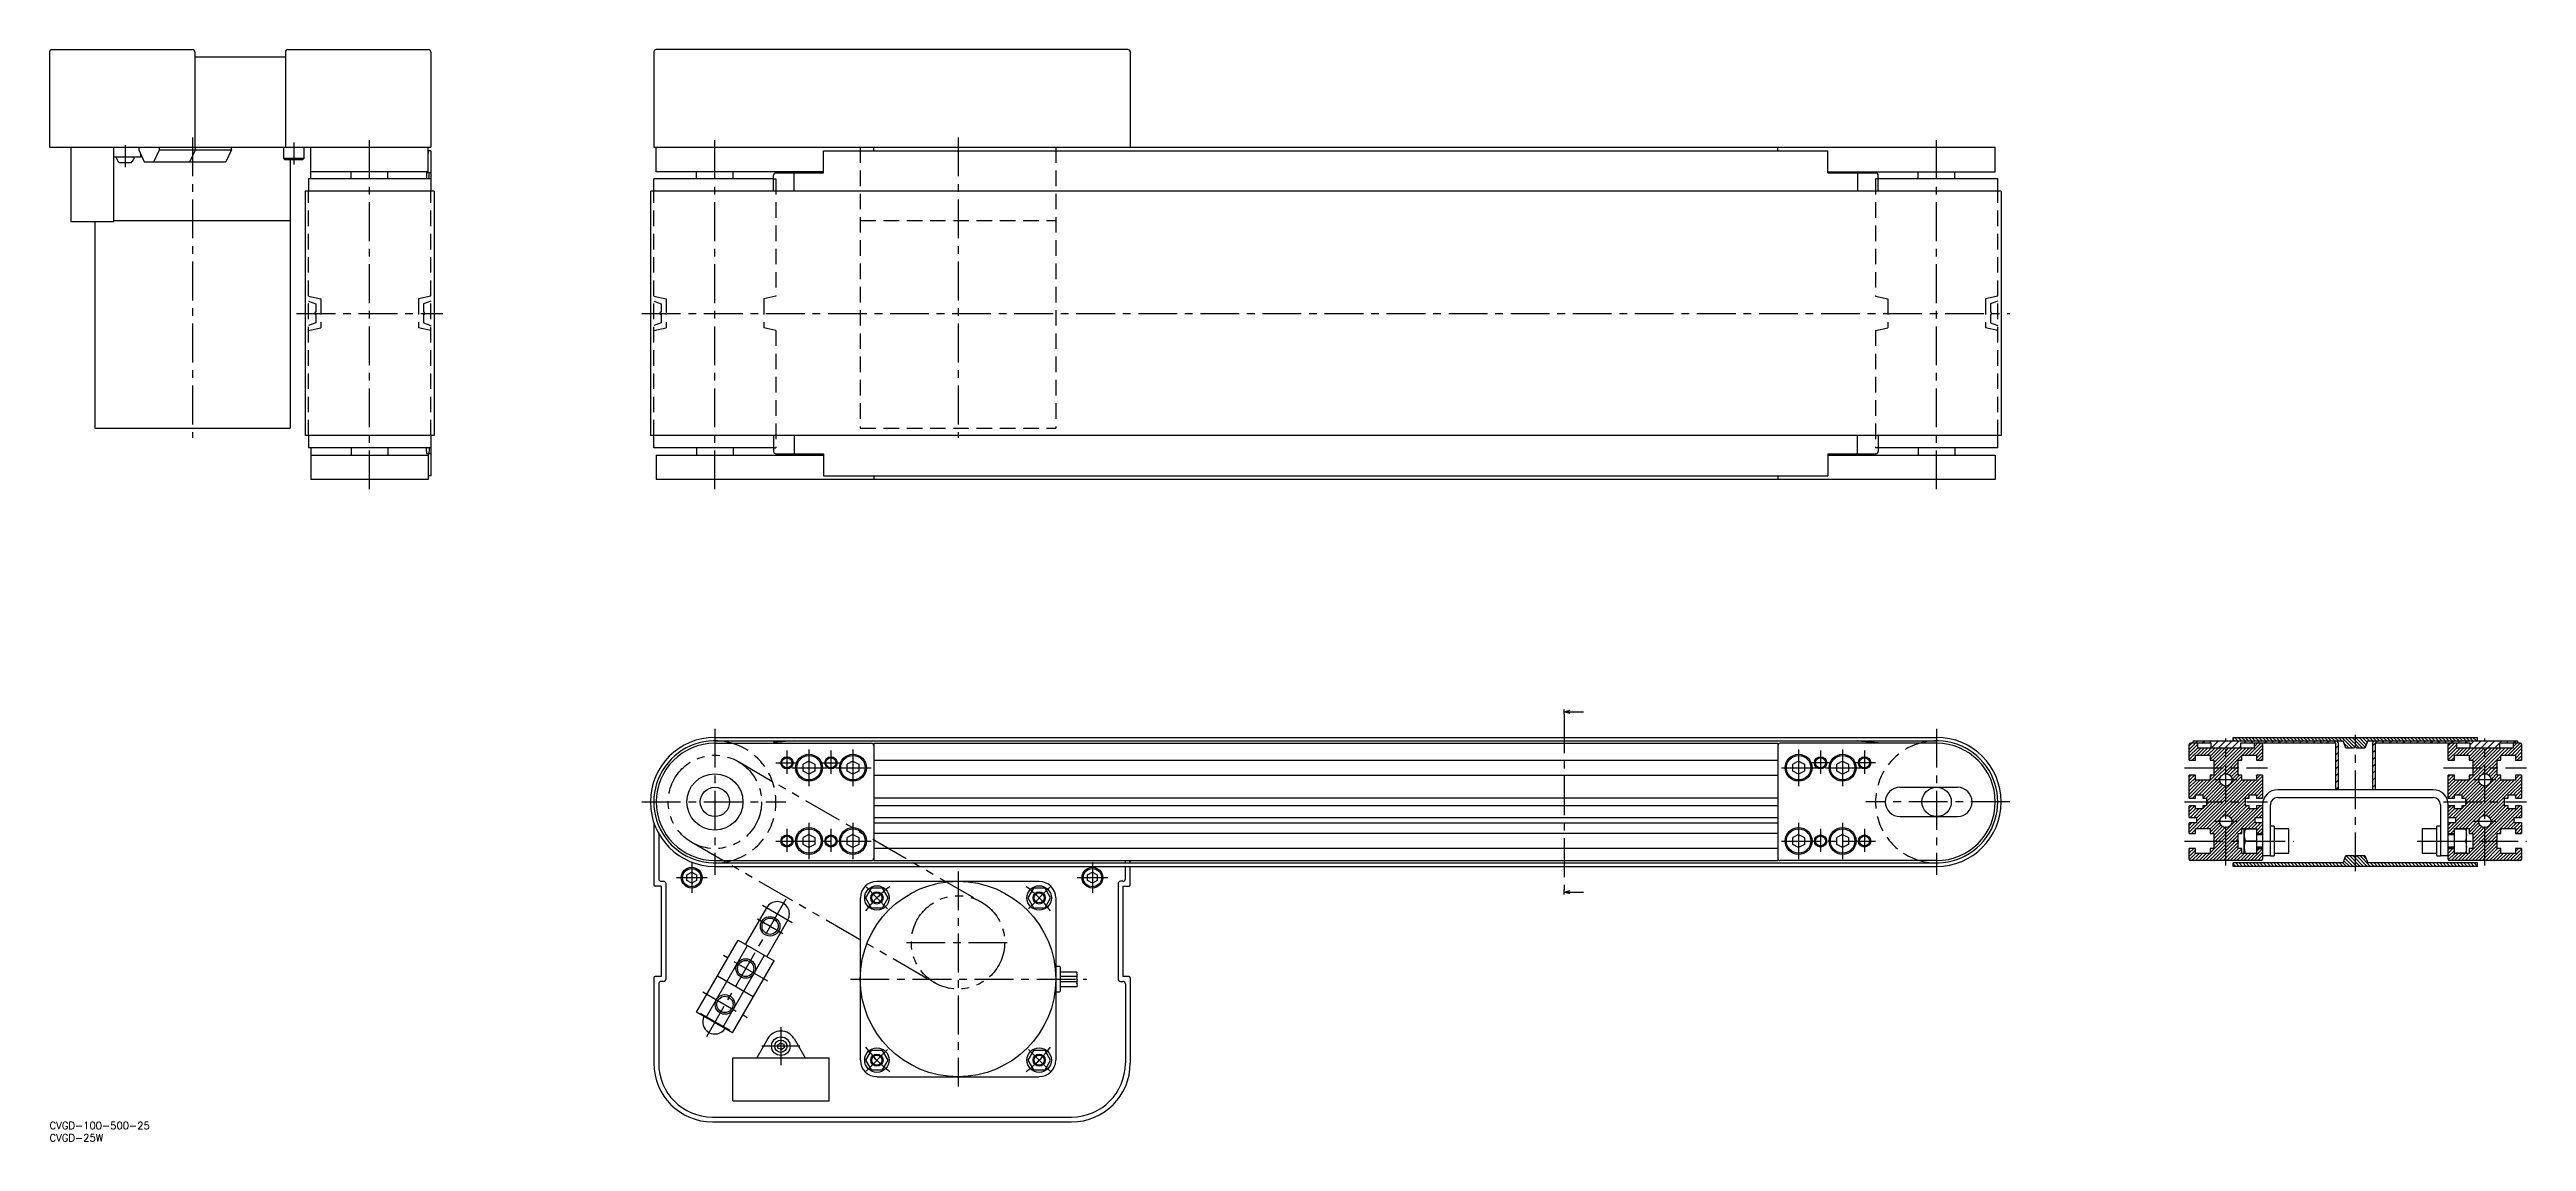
# Model space of a CAD drawing. Extents: x 0 to 1014, y -8 to 439.
import ezdxf

# ---------------------------------------------------------------- set-up
doc = ezdxf.new("R2010")
doc.units = 0
doc.header["$LTSCALE"] = 0.5
for name, pattern in [('CENTER', [50.8, 31.75, -6.35, 6.35, -6.35]), ('DASHED', [19.05, 12.7, -6.35]), ('PHANTOM', [63.5, 31.75, -6.35, 6.35, -6.35, 6.35, -6.35])]:
    doc.linetypes.add(name, pattern=pattern)
doc.layers.get('0').update_dxf_attribs({"linetype": 'CONTINUOUS'})
doc.layers.add('CENTER', color=1, linetype='CENTER')
doc.styles.get("Standard").update_dxf_attribs({"font": 'txt.shx', "height": 3, "bigfont": 'bigfont.shx'})

# ---------------------------------------------------------------- blocks, each defined once
blk = doc.blocks.new('*U61')
at = {"color": 7, "linetype": 'CONTINUOUS'}
blk.add_text('CVGD-100-500-25', height=3, dxfattribs=at).set_placement((0, -3))
blk = doc.blocks.new('*U62')
at = {"color": 7, "linetype": 'CONTINUOUS'}
blk.add_text('CVGD-25W', height=3, dxfattribs=at).set_placement((0, -8))
blk = doc.blocks.new('_OPEN30')
at = {"color": 0, "linetype": 'BYBLOCK'}
for p, q in [((-1, 0.27), (0, 0)), ((0, 0), (-1, -0.27)), ((0, 0), (-1, 0))]:
    blk.add_line(p, q, dxfattribs=at)
blk = doc.blocks.new('*U63')
at = {"color": 7, "linetype": 'CONTINUOUS'}
blk.add_lwpolyline([(622.3, 167.9), (627.8, 167.9)], dxfattribs=at)
at = {"color": 7, "linetype": 'CONTINUOUS', "xscale": 2.5, "yscale": 2.5, "zscale": 2.5, "rotation": 180}
blk.add_blockref('_OPEN30', (619.8, 167.9), dxfattribs=at)
blk = doc.blocks.new('*U64')
at = {"color": 7, "linetype": 'CONTINUOUS'}
blk.add_lwpolyline([(622.3, 94.1), (627.8, 94.1)], dxfattribs=at)
at = {"color": 7, "linetype": 'CONTINUOUS', "xscale": 2.5, "yscale": 2.5, "zscale": 2.5, "rotation": 180}
blk.add_blockref('_OPEN30', (619.8, 94.1), dxfattribs=at)

msp = doc.modelspace()

# ---------------------------------------------------------------- linework, layer by layer
at = {"color": 7, "linetype": 'CONTINUOUS'}
for p, q in [((0, 438), (0, 399)), ((1, 439), (58.5, 439)), ((59.5, 438), (59.5, 399)), ((59.5, 436), (96.5, 436)), ((96.5, 438), (96.5, 399)), ((97.5, 439), (155, 439)), ((156, 438), (156, 399)), ((247.3, 438), (247.3, 399)), ((441.3, 439), (248.3, 439)), ((437, 439), (252.3, 439)), ((442.3, 438), (442.3, 399)), ((0, 399), (156, 399)), ((8.7, 399), (8.7, 368.5)), ((26.2, 399), (26.2, 368.5)), ((36.5, 399), (36.5, 398)), ((36.5, 398), (38.7, 393)), ((37.2, 396.4), (37.2, 395)), ((42.7, 393), (45, 398)), ((45, 398), (45, 399)), ((45, 398), (74.4, 398)), ((57.4, 393), (59.7, 398)), ((59.7, 398), (59.7, 399)), ((74.4, 398), (72.2, 393)), ((74.4, 398), (74.4, 399)), ((95.7, 399), (95.7, 394.5)), ((104.2, 394.5), (104.2, 399)), ((107, 399), (155, 399)), ((107, 386), (107, 399)), ((155, 388.5), (155, 399)), ((156, 397.5), (155, 397.5)), ((155, 397.5), (155, 396.5)), ((156, 397.5), (156, 381)), ((247.3, 399), (796.3, 399)), ((248.3, 389), (248.3, 399)), ((316.8, 397.5), (727.8, 397.5)), ((316.8, 388.5), (316.8, 397.5)), ((337.3, 397.5), (337.3, 399)), ((707.3, 397.5), (707.3, 399)), ((727.8, 388.5), (727.8, 397.5)), ((796.3, 389), (796.3, 399)), ((37.2, 395), (26.2, 395)), ((28.5, 392.8), (33.5, 392.8)), ((38.7, 393), (72.2, 393)), ((95.7, 394.5), (96.2, 394)), ((95.7, 394.5), (104.2, 394.5)), ((96.2, 394), (103.7, 394)), ((98.5, 394), (98.5, 284)), ((103.7, 394), (104.2, 394.5)), ((156, 386), (106, 386)), ((106, 386), (106, 381)), ((155, 389), (107, 389)), ((123.5, 386), (123.5, 389)), ((138.5, 386), (138.5, 389)), ((156, 388.5), (154.3, 388.5)), ((154.3, 387.5), (154.3, 386)), ((155.3, 386), (155.3, 387.5)), ((296.3, 386), (247.3, 386)), ((247.3, 381), (247.3, 386)), ((316.8, 389), (248.3, 389)), ((264.8, 386), (264.8, 389)), ((279.8, 386), (279.8, 389)), ((296.3, 381), (296.3, 387.5)), ((297.3, 388.5), (316.8, 388.5)), ((304.8, 381), (304.8, 388.5)), ((727.8, 389), (796.3, 389)), ((727.8, 388.5), (747.4, 388.5)), ((739.9, 388.5), (739.9, 381)), ((797.3, 386), (748.3, 386)), ((748.4, 381), (748.4, 387.5)), ((764.8, 386), (764.8, 389)), ((779.8, 386), (779.8, 389)), ((797.3, 381), (797.3, 386)), ((157.4, 381), (104.6, 381)), ((104.6, 381), (104.6, 281)), ((157.4, 381), (157.4, 281)), ((798.7, 381), (245.9, 381)), ((245.9, 381), (245.9, 281)), ((798.7, 381), (798.7, 281)), ((26.2, 368.5), (8.7, 368.5)), ((18.5, 368.5), (18.5, 284)), ((26.2, 369), (98.5, 369)), ((18.5, 284), (98.5, 284)), ((157.4, 281), (104.6, 281)), ((106, 281), (106, 276)), ((156, 276), (106, 276)), ((107, 276), (107, 263)), ((123.5, 276), (123.5, 273)), ((138.5, 276), (138.5, 273)), ((154.3, 274.5), (154.3, 276)), ((155.3, 276), (155.3, 274.5)), ((156, 281), (156, 264.5)), ((798.7, 281), (245.9, 281)), ((247.3, 276), (247.3, 281)), ((296.3, 276), (247.3, 276)), ((264.8, 276), (264.8, 273)), ((279.8, 276), (279.8, 273)), ((296.3, 281), (296.3, 274.5)), ((304.8, 281), (304.8, 273.5)), ((739.9, 273.5), (739.9, 281)), ((797.3, 276), (748.3, 276)), ((748.4, 281), (748.4, 274.5)), ((764.8, 276), (764.8, 273)), ((779.8, 276), (779.8, 273)), ((797.3, 276), (797.3, 281)), ((107, 273), (155, 273)), ((156, 273.5), (154.3, 273.5)), ((155, 273.5), (155, 263)), ((155, 265.5), (155, 264.5)), ((156, 264.5), (155, 264.5)), ((248.3, 273), (316.8, 273)), ((248.3, 273), (248.3, 263)), ((297.3, 273.5), (316.8, 273.5)), ((316.8, 273.5), (316.8, 264.5)), ((316.8, 264.5), (727.8, 264.5)), ((337.3, 264.5), (337.3, 263)), ((707.3, 264.5), (707.3, 263)), ((727.8, 273.5), (747.4, 273.5)), ((727.8, 273.5), (727.8, 264.5)), ((727.8, 273), (796.3, 273)), ((796.3, 273), (796.3, 263)), ((155, 263), (107, 263)), ((796.3, 263), (248.3, 263)), ((272.3, 157.4), (772.3, 157.4)), ((272.3, 156), (772.3, 156)), ((272.3, 155), (336.3, 155)), ((304.7, 156), (296.3, 155.3)), ((296.3, 155.3), (296.3, 155)), ((337.3, 155), (707.3, 155)), ((337.3, 155), (337.3, 107)), ((707.3, 155), (707.3, 107)), ((772.3, 155), (708.3, 155)), ((739.9, 156), (748.4, 155.3)), ((748.4, 155.3), (748.3, 155)), ((875.7, 148.1), (875.7, 154.5)), ((884.7, 155), (876.2, 155)), ((877.2, 155), (877.2, 155.5)), ((877.7, 156), (938.7, 156)), ((879.2, 153), (879.2, 155)), ((902.2, 153), (879.2, 153)), ((884.7, 153), (884.7, 155)), ((893.7, 157.4), (993.7, 157.4)), ((893.7, 156), (893.7, 157.4)), ((935.7, 155), (896.7, 155)), ((896.7, 155), (896.7, 153)), ((902.2, 155), (902.2, 153)), ((905.7, 154.5), (905.7, 148.1)), ((935.7, 136), (935.7, 155)), ((936.7, 136), (936.7, 155)), ((939.8, 153), (938.7, 156)), ((943.2, 153), (939.8, 153)), ((947.6, 153), (944.2, 153)), ((948.7, 156), (947.6, 153)), ((948.7, 156), (1009.7, 156)), ((950.7, 155), (950.7, 136)), ((990.7, 155), (951.7, 155)), ((951.7, 155), (951.7, 136)), ((981.7, 148.1), (981.7, 154.5)), ((985.2, 153), (985.2, 155)), ((1008.2, 153), (985.2, 153)), ((990.7, 153), (990.7, 155)), ((993.7, 156), (993.7, 157.4)), ((1002.7, 155), (1002.7, 153)), ((1011.2, 155), (1002.7, 155)), ((1008.2, 155), (1008.2, 153)), ((1010.2, 155.5), (1010.2, 155)), ((1011.7, 154.5), (1011.7, 148.1)), ((310.8, 147.7), (308.4, 146.4)), ((308.4, 143.6), (308.4, 146.4)), ((310.8, 142.3), (308.4, 143.6)), ((310.8, 147.7), (313.2, 146.4)), ((313.2, 143.6), (310.8, 142.3)), ((313.2, 146.4), (313.2, 143.6)), ((328.8, 147.7), (326.4, 146.4)), ((326.4, 143.6), (326.4, 146.4)), ((328.8, 142.3), (326.4, 143.6)), ((328.8, 147.7), (331.2, 146.4)), ((331.2, 143.6), (328.8, 142.3)), ((331.2, 146.4), (331.2, 143.6)), ((337.3, 148.1), (707.3, 148.1)), ((715.8, 147.7), (713.4, 146.4)), ((713.4, 143.6), (713.4, 146.4)), ((715.8, 142.3), (713.4, 143.6)), ((715.8, 147.7), (718.2, 146.4)), ((718.2, 143.6), (715.8, 142.3)), ((718.2, 146.4), (718.2, 143.6)), ((733.8, 147.7), (731.4, 146.4)), ((731.4, 143.6), (731.4, 146.4)), ((733.8, 142.3), (731.4, 143.6)), ((733.8, 147.7), (736.2, 146.4)), ((736.2, 143.6), (733.8, 142.3)), ((736.2, 146.4), (736.2, 143.6)), ((875.7, 148.1), (878.2, 148.1)), ((878.2, 148.1), (878.2, 150.1)), ((878.2, 150.1), (884.2, 150.1)), ((884.2, 150.1), (884.2, 148.1)), ((884.2, 148.1), (885.7, 148.1)), ((885.7, 148.1), (885.7, 141.9)), ((895.7, 141.9), (895.7, 148.1)), ((895.7, 148.1), (897.2, 148.1)), ((897.2, 148.1), (897.2, 150.1)), ((897.2, 150.1), (903.2, 150.1)), ((903.2, 150.1), (903.2, 148.1)), ((903.2, 148.1), (905.7, 148.1)), ((981.7, 148.1), (984.2, 148.1)), ((984.2, 148.1), (984.2, 150.1)), ((984.2, 150.1), (990.2, 150.1)), ((990.2, 150.1), (990.2, 148.1)), ((990.2, 148.1), (991.7, 148.1)), ((991.7, 148.1), (991.7, 141.9)), ((1001.7, 141.9), (1001.7, 148.1)), ((1001.7, 148.1), (1003.2, 148.1)), ((1003.2, 148.1), (1003.2, 150.1)), ((1003.2, 150.1), (1009.2, 150.1)), ((1009.2, 150.1), (1009.2, 148.1)), ((1009.2, 148.1), (1011.7, 148.1)), ((337.3, 141.9), (707.3, 141.9)), ((707.3, 132.6), (337.3, 132.6)), ((757.3, 137), (780.8, 137)), ((878.2, 141.9), (875.7, 141.9)), ((875.7, 132.6), (875.7, 141.9)), ((875.7, 132.6), (878.2, 132.6)), ((878.2, 139.9), (878.2, 141.9)), ((884.2, 139.9), (878.2, 139.9)), ((878.2, 132.6), (878.2, 133.9)), ((878.2, 133.9), (881.2, 133.9)), ((881.2, 133.9), (881.2, 132.6)), ((881.2, 132.6), (882.7, 132.6)), ((882.7, 132.6), (882.7, 129.4)), ((885.7, 141.9), (884.2, 141.9)), ((884.2, 141.9), (884.2, 139.9)), ((897.2, 141.9), (895.7, 141.9)), ((897.2, 139.9), (897.2, 141.9)), ((903.2, 139.9), (897.2, 139.9)), ((898.7, 129.4), (898.7, 132.6)), ((898.7, 132.6), (900.2, 132.6)), ((900.2, 132.6), (900.2, 133.9)), ((900.2, 133.9), (903.2, 133.9)), ((905.7, 141.9), (903.2, 141.9)), ((903.2, 141.9), (903.2, 139.9)), ((903.2, 133.9), (903.2, 132.6)), ((903.2, 132.6), (905.7, 132.6)), ((905.7, 141.9), (905.7, 132.6)), ((975.5, 136), (911.9, 136)), ((911.9, 132.8), (975.5, 132.8)), ((984.2, 141.9), (981.7, 141.9)), ((981.7, 132.6), (981.7, 141.9)), ((981.7, 132.6), (984.2, 132.6)), ((984.2, 139.9), (984.2, 141.9)), ((990.2, 139.9), (984.2, 139.9)), ((984.2, 132.6), (984.2, 133.9)), ((984.2, 133.9), (987.2, 133.9)), ((987.2, 133.9), (987.2, 132.6)), ((987.2, 132.6), (988.7, 132.6)), ((988.7, 132.6), (988.7, 129.4)), ((991.7, 141.9), (990.2, 141.9)), ((990.2, 141.9), (990.2, 139.9)), ((1003.2, 141.9), (1001.7, 141.9)), ((1003.2, 139.9), (1003.2, 141.9)), ((1009.2, 139.9), (1003.2, 139.9)), ((1004.7, 129.4), (1004.7, 132.6)), ((1004.7, 132.6), (1006.2, 132.6)), ((1006.2, 132.6), (1006.2, 133.9)), ((1006.2, 133.9), (1009.2, 133.9)), ((1011.7, 141.9), (1009.2, 141.9)), ((1009.2, 141.9), (1009.2, 139.9)), ((1009.2, 133.9), (1009.2, 132.6)), ((1009.2, 132.6), (1011.7, 132.6)), ((1011.7, 141.9), (1011.7, 132.6)), ((247.3, 122.5), (247.3, 97)), ((707.3, 129.4), (337.3, 129.4)), ((337.3, 124.6), (707.3, 124.6)), ((337.3, 122.4), (707.3, 122.4)), ((757.3, 125), (780.8, 125)), ((878.2, 129.4), (875.7, 129.4)), ((875.7, 124.6), (875.7, 129.4)), ((875.7, 124.6), (878.7, 124.6)), ((878.7, 122.4), (875.7, 122.4)), ((875.7, 118.1), (875.7, 122.4)), ((878.2, 128.2), (878.2, 129.4)), ((881.2, 128.2), (878.2, 128.2)), ((878.7, 124.6), (878.7, 122.4)), ((882.7, 129.4), (881.2, 129.4)), ((881.2, 129.4), (881.2, 128.2)), ((900.2, 129.4), (898.7, 129.4)), ((900.2, 128.2), (900.2, 129.4)), ((903.2, 128.2), (900.2, 128.2)), ((902.7, 122.4), (902.7, 124.6)), ((902.7, 124.6), (905.7, 124.6)), ((905.7, 122.4), (902.7, 122.4)), ((905.7, 129.4), (903.2, 129.4)), ((903.2, 129.4), (903.2, 128.2)), ((905.7, 129.8), (905.7, 107.5)), ((908.9, 108.9), (908.9, 129.8)), ((978.5, 129.8), (978.5, 108.9)), ((981.7, 107.5), (981.7, 129.8)), ((984.2, 129.4), (981.7, 129.4)), ((981.7, 124.6), (984.7, 124.6)), ((984.7, 122.4), (981.7, 122.4)), ((984.2, 128.2), (984.2, 129.4)), ((987.2, 128.2), (984.2, 128.2)), ((984.7, 124.6), (984.7, 122.4)), ((988.7, 129.4), (987.2, 129.4)), ((987.2, 129.4), (987.2, 128.2)), ((1006.2, 129.4), (1004.7, 129.4)), ((1006.2, 128.2), (1006.2, 129.4)), ((1009.2, 128.2), (1006.2, 128.2)), ((1008.7, 122.4), (1008.7, 124.6)), ((1008.7, 124.6), (1011.7, 124.6)), ((1011.7, 122.4), (1008.7, 122.4)), ((1011.7, 129.4), (1009.2, 129.4)), ((1009.2, 129.4), (1009.2, 128.2)), ((1011.7, 129.4), (1011.7, 124.6)), ((1011.7, 122.4), (1011.7, 118.1)), ((249.3, 118.1), (249.3, 99.5)), ((310.8, 117.7), (308.4, 116.4)), ((308.4, 113.6), (308.4, 116.4)), ((310.8, 112.3), (308.4, 113.6)), ((310.8, 117.7), (313.2, 116.4)), ((313.2, 113.6), (310.8, 112.3)), ((313.2, 116.4), (313.2, 113.6)), ((328.8, 117.7), (326.4, 116.4)), ((326.4, 113.6), (326.4, 116.4)), ((328.8, 112.3), (326.4, 113.6)), ((328.8, 117.7), (331.2, 116.4)), ((331.2, 113.6), (328.8, 112.3)), ((331.2, 116.4), (331.2, 113.6)), ((707.3, 118.1), (337.3, 118.1)), ((707.3, 111.9), (337.3, 111.9)), ((715.8, 117.7), (713.4, 116.4)), ((713.4, 113.6), (713.4, 116.4)), ((715.8, 112.3), (713.4, 113.6)), ((715.8, 117.7), (718.2, 116.4)), ((718.2, 113.6), (715.8, 112.3)), ((718.2, 116.4), (718.2, 113.6)), ((733.8, 117.7), (731.4, 116.4)), ((731.4, 113.6), (731.4, 116.4)), ((733.8, 112.3), (731.4, 113.6)), ((733.8, 117.7), (736.2, 116.4)), ((736.2, 113.6), (733.8, 112.3)), ((736.2, 116.4), (736.2, 113.6)), ((875.7, 118.1), (878.2, 118.1)), ((878.2, 111.9), (875.7, 111.9)), ((875.7, 107.5), (875.7, 111.9)), ((878.2, 118.1), (878.2, 120.1)), ((878.2, 120.1), (884.2, 120.1)), ((878.2, 109.9), (878.2, 111.9)), ((884.2, 120.1), (884.2, 118.1)), ((884.2, 118.1), (885.7, 118.1)), ((885.7, 111.9), (884.2, 111.9)), ((884.2, 111.9), (884.2, 109.9)), ((885.7, 118.1), (885.7, 111.9)), ((895.7, 111.9), (895.7, 118.1)), ((895.7, 118.1), (897.2, 118.1)), ((897.2, 111.9), (895.7, 111.9)), ((897.2, 118.1), (897.2, 120.1)), ((897.2, 120.1), (903.2, 120.1)), ((897.2, 109.9), (897.2, 111.9)), ((898.2, 110), (898.2, 120)), ((898.2, 120), (903.2, 120)), ((903.2, 115), (898.6, 115)), ((903.2, 120.1), (903.2, 109.9)), ((903.2, 118.1), (905.7, 118.1)), ((905.7, 118), (903.2, 118)), ((903.2, 112), (905.7, 112)), ((905.7, 111.9), (903.2, 111.9)), ((910.4, 121.1), (908.9, 121.1)), ((910.4, 121.1), (910.4, 108.9)), ((916.4, 120), (910.4, 120)), ((916.4, 110), (916.4, 120)), ((977, 120), (971, 120)), ((971, 120), (971, 110)), ((978.5, 121.1), (977, 121.1)), ((977, 108.9), (977, 121.1)), ((981.7, 118.1), (984.2, 118.1)), ((984.2, 118), (981.7, 118)), ((981.7, 112), (984.2, 112)), ((984.2, 111.9), (981.7, 111.9)), ((984.2, 120.1), (990.2, 120.1)), ((984.2, 109.9), (984.2, 120.1)), ((984.2, 120), (989.2, 120)), ((984.2, 115), (988.7, 115)), ((989.2, 110), (989.2, 120)), ((990.2, 120.1), (990.2, 118.1)), ((990.2, 118.1), (991.7, 118.1)), ((991.7, 111.9), (990.2, 111.9)), ((990.2, 111.9), (990.2, 109.9)), ((991.7, 118.1), (991.7, 111.9)), ((1001.7, 111.9), (1001.7, 118.1)), ((1001.7, 118.1), (1003.2, 118.1)), ((1003.2, 111.9), (1001.7, 111.9)), ((1003.2, 118.1), (1003.2, 120.1)), ((1003.2, 120.1), (1009.2, 120.1)), ((1003.2, 109.9), (1003.2, 111.9)), ((1009.2, 120.1), (1009.2, 118.1)), ((1009.2, 118.1), (1011.7, 118.1)), ((1011.7, 111.9), (1009.2, 111.9)), ((1009.2, 111.9), (1009.2, 109.9)), ((1011.7, 111.9), (1011.7, 107.5)), ((260.8, 101.2), (262.8, 102.3)), ((262.8, 102.3), (264.8, 101.2)), ((272.3, 107), (336.3, 107)), ((272.3, 106), (772.3, 106)), ((272.3, 104.6), (772.3, 104.6)), ((337.3, 107), (707.3, 107)), ((424.8, 101.2), (426.8, 102.3)), ((426.8, 102.3), (428.8, 101.2)), ((440.3, 106), (440.3, 107)), ((440.3, 99.5), (440.3, 104.6)), ((442.3, 106), (442.3, 107)), ((442.3, 97), (442.3, 104.6)), ((772.3, 107), (708.3, 107)), ((905.2, 107), (876.2, 107)), ((884.2, 109.9), (878.2, 109.9)), ((938.7, 106), (893.7, 106)), ((893.7, 104.6), (893.7, 106)), ((993.7, 104.6), (893.7, 104.6)), ((903.2, 109.9), (897.2, 109.9)), ((898.2, 110), (903.2, 110)), ((905.7, 109), (908.9, 109)), ((908.9, 108.9), (910.4, 108.9)), ((910.4, 110), (916.4, 110)), ((938.7, 106), (939.8, 109)), ((939.8, 109), (943.2, 109)), ((944.2, 109), (947.6, 109)), ((947.6, 109), (948.7, 106)), ((993.7, 106), (948.7, 106)), ((971, 110), (977, 110)), ((977, 108.9), (978.5, 108.9)), ((978.5, 109), (981.7, 109)), ((1011.2, 107), (982.2, 107)), ((989.2, 110), (984.2, 110)), ((990.2, 109.9), (984.2, 109.9)), ((993.7, 104.6), (993.7, 106)), ((1009.2, 109.9), (1003.2, 109.9)), ((250.3, 96.5), (247.8, 96.5)), ((250.3, 98.5), (251.3, 98.5)), ((250.3, 96.5), (250.3, 59.5)), ((252.3, 58.5), (252.3, 97.5)), ((260.8, 98.8), (260.8, 101.2)), ((262.8, 97.7), (260.8, 98.8)), ((264.8, 98.8), (262.8, 97.7)), ((264.8, 101.2), (264.8, 98.8)), ((331.8, 91.7), (331.8, 25.3)), ((338.6, 98.5), (405, 98.5)), ((411.8, 91.7), (411.8, 25.3)), ((424.8, 98.8), (424.8, 101.2)), ((426.8, 97.7), (424.8, 98.8)), ((428.8, 98.8), (426.8, 97.7)), ((428.8, 101.2), (428.8, 98.8)), ((437.3, 97.5), (437.3, 58.5)), ((439.3, 98.5), (438.3, 98.5)), ((439.3, 96.5), (441.8, 96.5)), ((439.3, 96.5), (439.3, 59.5)), ((284.8, 72.7), (293.5, 87.7)), ((302.1, 82.7), (293.5, 67.7)), ((264.8, 45), (281.8, 74.4)), ((268.7, 42.7), (285.7, 72.2)), ((281.8, 74.4), (296.5, 65.9)), ((275.6, 38.7), (292.6, 68.2)), ((279.5, 36.5), (296.5, 65.9)), ((411.8, 63.7), (413.3, 63.7)), ((413.8, 53.7), (413.8, 63.2)), ((413.8, 61.5), (420.5, 61.5)), ((247.3, 59), (247.3, 24)), ((250.3, 59.5), (247.8, 59.5)), ((249.3, 56.5), (249.3, 24)), ((251.3, 57.5), (250.3, 57.5)), ((288, 51.2), (273.3, 59.7)), ((411.8, 53.2), (413.3, 53.2)), ((420.5, 59.5), (413.8, 59.5)), ((413.8, 57.5), (420.5, 57.5)), ((413.8, 55.5), (420.5, 55.5)), ((438.3, 57.5), (439.3, 57.5)), ((441.8, 59.5), (439.3, 59.5)), ((440.3, 56.5), (440.3, 24)), ((442.3, 59), (442.3, 24)), ((279.5, 36.5), (264.8, 45)), ((293.9, 34.1), (289.4, 26.2)), ((298, 31.6), (299.2, 32.4)), ((298.1, 30.2), (298, 31.6)), ((299.2, 32.4), (300.5, 31.8)), ((300.6, 30.4), (299.5, 29.6)), ((300.5, 31.8), (300.6, 30.4)), ((304.7, 34.1), (309.2, 26.2)), ((279.6, 8.7), (279.6, 26.2)), ((279.6, 26.2), (319.1, 26.2)), ((299.5, 29.6), (298.1, 30.2)), ((319.1, 8.7), (319.1, 26.2)), ((338.6, 18.5), (405, 18.5)), ((271.3, 2), (418.3, 2)), ((271.3, 0), (418.3, 0)), ((279.6, 8.7), (319.1, 8.7))]:
    msp.add_line(p, q, dxfattribs=at)
at = {"color": 3, "linetype": 'DASHED'}
for p, q in [((331.8, 399), (331.8, 284)), ((411.8, 399), (411.8, 284)), ((296.3, 386), (297.3, 386)), ((297.3, 386), (297.3, 338)), ((748.3, 386), (747.3, 386)), ((747.3, 386), (747.3, 338)), ((106, 281), (106, 381)), ((156, 281), (156, 381)), ((247.3, 281), (247.3, 381)), ((797.3, 281), (797.3, 381)), ((331.8, 369), (411.8, 369)), ((106, 338), (111, 336.9)), ((106, 336), (109, 334.9)), ((109, 334.9), (109, 331.5)), ((111, 336.9), (111, 325.1)), ((156, 338), (151, 336.9)), ((151, 336.9), (151, 325.1)), ((156, 336), (153, 334.9)), ((153, 334.9), (153, 331.5)), ((247.3, 338), (252.3, 336.9)), ((247.3, 336), (250.3, 334.9)), ((250.3, 334.9), (250.3, 331.5)), ((252.3, 336.9), (252.3, 325.1)), ((297.3, 338), (292.3, 336.9)), ((292.3, 336.9), (292.3, 325.1)), ((747.3, 338), (752.3, 336.9)), ((752.3, 336.9), (752.3, 325.1)), ((797.3, 338), (792.3, 336.9)), ((792.3, 336.9), (792.3, 325.1)), ((797.3, 336), (794.3, 334.9)), ((794.3, 334.9), (794.3, 331.5)), ((109, 327.1), (106, 326)), ((106, 324), (111, 325.1)), ((109, 330.5), (109, 327.1)), ((156, 324), (151, 325.1)), ((153, 330.5), (153, 327.1)), ((153, 327.1), (156, 326)), ((250.3, 327.1), (247.3, 326)), ((247.3, 324), (252.3, 325.1)), ((250.3, 330.5), (250.3, 327.1)), ((297.3, 324), (292.3, 325.1)), ((747.3, 324), (752.3, 325.1)), ((797.3, 324), (792.3, 325.1)), ((794.3, 330.5), (794.3, 327.1)), ((794.3, 327.1), (797.3, 326)), ((297.3, 324), (297.3, 276)), ((747.3, 324), (747.3, 276)), ((331.8, 284), (411.8, 284)), ((296.3, 276), (297.3, 276)), ((748.3, 276), (747.3, 276))]:
    msp.add_line(p, q, dxfattribs=at)
at = {"color": 3, "linetype": 'CONTINUOUS'}
for p, q in [((875.7, 153.9), (876.7, 155)), ((875.7, 152.5), (878.2, 155)), ((875.7, 151.1), (879.2, 154.6)), ((875.7, 149.7), (879.2, 153.2)), ((875.7, 148.3), (880.4, 153)), ((878.2, 155), (879.2, 156)), ((878.2, 133.9), (897.4, 153)), ((878.9, 150.1), (881.8, 153)), ((879.6, 133.9), (898.8, 153)), ((880.3, 150.1), (883.2, 153)), ((881, 155), (882, 156)), ((881.7, 150.1), (884.6, 153)), ((883.2, 150.1), (886.1, 153)), ((883.8, 155), (884.8, 156)), ((884.2, 149.7), (887.5, 153)), ((884.2, 148.3), (888.9, 153)), ((884.7, 153), (887.6, 156)), ((885.4, 148.1), (890.3, 153)), ((885.7, 147), (891.7, 153)), ((885.7, 145.6), (893.1, 153)), ((885.7, 144.1), (894.5, 153)), ((885.7, 142.7), (896, 153)), ((887.5, 153), (890.5, 156)), ((890.3, 153), (893.3, 156)), ((893.1, 153), (896.1, 156)), ((894.2, 156), (893.7, 156.5)), ((895.6, 156), (894.2, 157.4)), ((897.1, 156), (895.7, 157.4)), ((896, 153), (896.7, 153.7)), ((898.5, 156), (897.1, 157.4)), ((897.3, 150.1), (900.2, 153)), ((898, 155), (899, 156)), ((899.9, 156), (898.5, 157.4)), ((898.7, 150.1), (901.6, 153)), ((901.3, 156), (899.9, 157.4)), ((900.1, 150.1), (905, 155)), ((900.8, 155), (901.8, 156)), ((902.7, 156), (901.3, 157.4)), ((901.5, 150.1), (905.7, 154.2)), ((902.2, 155), (902.2, 155)), ((902.2, 153.6), (903.6, 155)), ((904.1, 156), (902.7, 157.4)), ((903, 150.1), (905.7, 152.8)), ((903.6, 155), (904.6, 156)), ((905.5, 156), (904.1, 157.4)), ((907, 156), (905.6, 157.4)), ((906.4, 155), (907.4, 156)), ((908.4, 156), (907, 157.4)), ((909.8, 156), (908.4, 157.4)), ((909.3, 155), (910.3, 156)), ((911.2, 156), (909.8, 157.4)), ((912.6, 156), (911.2, 157.4)), ((912.1, 155), (913.1, 156)), ((914, 156), (912.6, 157.4)), ((915.4, 156), (914, 157.4)), ((914.9, 155), (915.9, 156)), ((916.9, 156), (915.5, 157.4)), ((918.3, 156), (916.9, 157.4)), ((917.8, 155), (918.8, 156)), ((919.7, 156), (918.3, 157.4)), ((921.1, 156), (919.7, 157.4)), ((920.6, 155), (921.6, 156)), ((922.5, 156), (921.1, 157.4)), ((923.9, 156), (922.5, 157.4)), ((923.4, 155), (924.4, 156)), ((925.3, 156), (923.9, 157.4)), ((926.8, 156), (925.4, 157.4)), ((926.2, 155), (927.2, 156)), ((928.2, 156), (926.8, 157.4)), ((929.6, 156), (928.2, 157.4)), ((929.1, 155), (930.1, 156)), ((931, 156), (929.6, 157.4)), ((932.4, 156), (931, 157.4)), ((931.9, 155), (932.9, 156)), ((933.8, 156), (932.4, 157.4)), ((935.2, 156), (933.8, 157.4)), ((934.7, 155), (935.7, 156)), ((936.7, 156), (935.3, 157.4)), ((935.7, 153.1), (936.7, 154.1)), ((938.1, 156), (936.7, 157.4)), ((942.5, 153), (938.1, 157.4)), ((941.1, 153), (939, 155)), ((943.5, 153.4), (939.5, 157.4)), ((945.3, 153), (940.9, 157.4)), ((946.7, 153), (942.3, 157.4)), ((947.7, 153.4), (943.7, 157.4)), ((948.1, 154.4), (945.2, 157.4)), ((948.5, 155.5), (946.6, 157.4)), ((949.4, 156), (948, 157.4)), ((950.8, 156), (949.4, 157.4)), ((950.7, 154), (951.7, 155)), ((950.7, 151.2), (951.7, 152.2)), ((952.2, 156), (950.8, 157.4)), ((951.7, 155), (952.7, 156)), ((953.6, 156), (952.2, 157.4)), ((955, 156), (953.6, 157.4)), ((954.5, 155), (955.5, 156)), ((956.5, 156), (955.1, 157.4)), ((957.9, 156), (956.5, 157.4)), ((957.4, 155), (958.4, 156)), ((959.3, 156), (957.9, 157.4)), ((960.7, 156), (959.3, 157.4)), ((960.2, 155), (961.2, 156)), ((962.1, 156), (960.7, 157.4)), ((963.5, 156), (962.1, 157.4)), ((963, 155), (964, 156)), ((964.9, 156), (963.5, 157.4)), ((966.3, 156), (964.9, 157.4)), ((965.8, 155), (966.8, 156)), ((967.8, 156), (966.4, 157.4)), ((969.2, 156), (967.8, 157.4)), ((968.7, 155), (969.7, 156)), ((970.6, 156), (969.2, 157.4)), ((972, 156), (970.6, 157.4)), ((971.5, 155), (972.5, 156)), ((973.4, 156), (972, 157.4)), ((974.8, 156), (973.4, 157.4)), ((974.3, 155), (975.3, 156)), ((976.2, 156), (974.8, 157.4)), ((977.7, 156), (976.3, 157.4)), ((977.2, 155), (978.2, 156)), ((979.1, 156), (977.7, 157.4)), ((980.5, 156), (979.1, 157.4)), ((980, 155), (981, 156)), ((981.9, 156), (980.5, 157.4)), ((981.7, 153.9), (982.8, 155)), ((981.7, 152.5), (984.2, 155)), ((981.7, 151), (985.2, 154.5)), ((981.7, 149.6), (985.2, 153.1)), ((981.7, 148.2), (986.5, 153)), ((983.3, 156), (981.9, 157.4)), ((982.8, 155), (983.8, 156)), ((984.7, 156), (983.3, 157.4)), ((984.3, 133.9), (1003.4, 153)), ((986.1, 156), (984.7, 157.4)), ((985, 150.1), (987.9, 153)), ((985.6, 155), (986.6, 156)), ((985.7, 133.9), (1004.9, 153)), ((987.6, 156), (986.2, 157.4)), ((986.4, 150.1), (989.3, 153)), ((989, 156), (987.6, 157.4)), ((987.8, 150.1), (990.7, 153)), ((988.5, 155), (989.5, 156)), ((990.4, 156), (989, 157.4)), ((989.2, 150.1), (992.1, 153)), ((990.2, 149.6), (993.5, 153)), ((990.2, 148.2), (995, 153)), ((991.8, 156), (990.4, 157.4)), ((990.7, 154.4), (992.3, 156)), ((991.5, 148.1), (996.4, 153)), ((991.7, 146.9), (997.8, 153)), ((991.7, 145.5), (999.2, 153)), ((991.7, 144.1), (1000.6, 153)), ((991.7, 142.7), (1002, 153)), ((993.2, 156), (991.8, 157.4)), ((992.1, 153), (995.1, 156)), ((993.7, 156.9), (993.2, 157.4)), ((995, 153), (998, 156)), ((997.8, 153), (1000.8, 156)), ((1000.6, 153), (1003.6, 156)), ((1003.4, 150.1), (1006.3, 153)), ((1004.8, 150.1), (1007.7, 153)), ((1005.4, 155), (1006.4, 156)), ((1006.2, 150.1), (1011.1, 155)), ((1007.6, 150.1), (1011.7, 154.2)), ((1008.2, 154.9), (1008.3, 155)), ((1008.2, 153.5), (1009.7, 155)), ((1008.3, 155), (1009.3, 156)), ((1009, 150.1), (1011.7, 152.8)), ((876.9, 148.1), (878.2, 149.4)), ((889.3, 142), (897.2, 150)), ((891.1, 142.5), (895.7, 147.1)), ((892.1, 142.1), (895.7, 145.7)), ((892.8, 141.3), (895.7, 144.2)), ((893.2, 140.3), (895.7, 142.8)), ((896.7, 148.1), (897.2, 148.6)), ((903.2, 148.9), (905.7, 151.4)), ((903.8, 148.1), (905.7, 150)), ((905.2, 148.1), (905.7, 148.6)), ((935.7, 150.3), (936.7, 151.3)), ((935.7, 147.5), (936.7, 148.5)), ((935.7, 144.6), (936.7, 145.6)), ((935.7, 141.8), (936.7, 142.8)), ((950.7, 148.3), (951.7, 149.3)), ((950.7, 145.5), (951.7, 146.5)), ((950.7, 142.7), (951.7, 143.7)), ((983, 148.1), (984.2, 149.3)), ((995.4, 142.2), (1003.2, 149.9)), ((997.1, 142.5), (1001.7, 147)), ((998.1, 142), (1001.7, 145.6)), ((998.8, 141.3), (1001.7, 144.2)), ((999.2, 140.2), (1001.7, 142.8)), ((1002.8, 148.1), (1003.2, 148.5)), ((1009.2, 148.8), (1011.7, 151.3)), ((1009.9, 148.1), (1011.7, 149.9)), ((1011.3, 148.1), (1011.7, 148.5)), ((875.7, 141.2), (876.4, 141.9)), ((875.7, 139.8), (877.8, 141.9)), ((875.7, 138.4), (878.2, 140.9)), ((875.7, 118.6), (897.2, 140.1)), ((875.7, 137), (878.6, 139.9)), ((875.7, 135.6), (880, 139.9)), ((875.7, 134.1), (881.4, 139.9)), ((875.7, 132.7), (882.9, 139.9)), ((877, 132.6), (878.2, 133.8)), ((878.6, 120.1), (898.4, 139.9)), ((878.7, 124.4), (896.2, 141.9)), ((878.7, 123), (897.2, 141.5)), ((880, 120.1), (899.8, 139.9)), ((881.1, 133.9), (888.6, 141.4)), ((881.2, 132.6), (888.2, 139.6)), ((881.4, 120.1), (901.2, 139.9)), ((882.6, 132.6), (888.6, 138.6)), ((882.7, 131.2), (889.3, 137.9)), ((882.7, 129.8), (890.4, 137.5)), ((882.9, 120.1), (902.7, 139.9)), ((884.2, 141.2), (884.9, 141.9)), ((889.1, 125), (905.7, 141.5)), ((891.1, 125.5), (905.7, 140.1)), ((899.6, 132.6), (900.2, 133.2)), ((900.9, 133.9), (905.7, 138.7)), ((902.3, 133.9), (905.7, 137.3)), ((903.2, 141.8), (903.2, 141.9)), ((903.2, 140.4), (904.7, 141.9)), ((903.2, 133.4), (905.7, 135.9)), ((903.8, 132.6), (905.7, 134.4)), ((905.3, 132.6), (905.7, 133)), ((935.7, 139), (936.7, 140)), ((935.7, 136.2), (936.7, 137.2)), ((950.7, 139.8), (951.7, 140.8)), ((950.7, 137), (951.7, 138)), ((981.7, 141.1), (982.4, 141.9)), ((981.7, 139.7), (983.9, 141.9)), ((981.7, 138.3), (984.2, 140.8)), ((981.7, 118.5), (1003.2, 140)), ((981.7, 136.9), (984.7, 139.9)), ((981.7, 135.5), (986.1, 139.9)), ((981.7, 134.1), (987.5, 139.9)), ((981.7, 132.7), (988.9, 139.9)), ((983, 132.6), (984.2, 133.7)), ((984.7, 124.3), (1002.2, 141.9)), ((984.7, 122.9), (1003.2, 141.4)), ((984.7, 120.1), (1004.5, 139.9)), ((986.1, 120.1), (1005.9, 139.9)), ((987.1, 133.9), (994.5, 141.2)), ((987.3, 132.6), (994.2, 139.5)), ((987.5, 120.1), (1007.3, 139.9)), ((988.7, 132.6), (994.6, 138.6)), ((988.7, 131.2), (995.4, 137.9)), ((988.7, 129.8), (996.4, 137.5)), ((988.9, 120.1), (1008.7, 139.9)), ((990.2, 141.2), (990.9, 141.9)), ((995.4, 125.1), (1011.7, 141.4)), ((997.1, 125.5), (1011.7, 140)), ((1005.7, 132.6), (1006.2, 133.1)), ((1006.9, 133.9), (1011.7, 138.6)), ((1008.3, 133.9), (1011.7, 137.2)), ((1009.2, 141.8), (1009.3, 141.9)), ((1009.2, 140.4), (1010.7, 141.9)), ((1009.2, 133.3), (1011.7, 135.8)), ((1009.9, 132.6), (1011.7, 134.4)), ((1011.3, 132.6), (1011.7, 133)), ((875.7, 128.5), (876.6, 129.4)), ((875.7, 127.1), (878, 129.4)), ((875.7, 125.7), (878.2, 128.2)), ((875.7, 121.4), (876.7, 122.4)), ((875.7, 120), (878.1, 122.4)), ((876, 124.6), (879.6, 128.2)), ((877.5, 124.6), (881, 128.2)), ((881.2, 128.3), (882.3, 129.4)), ((882.5, 107), (904.9, 129.4)), ((883.9, 107), (905.7, 128.8)), ((884.2, 110.1), (902.2, 128.2)), ((884.2, 120), (888.7, 124.5)), ((884.2, 118.6), (888.2, 122.6)), ((885.7, 114.4), (900.2, 128.9)), ((885.7, 113), (900.8, 128.2)), ((892.1, 125.1), (898.7, 131.7)), ((892.8, 124.4), (898.7, 130.3)), ((893.2, 123.3), (899.2, 129.4)), ((898.4, 120.1), (902.7, 124.4)), ((899.8, 120.1), (902.7, 123)), ((901.2, 120.1), (903.5, 122.4)), ((902.7, 120.1), (905, 122.4)), ((902.9, 124.6), (905.7, 127.4)), ((903.2, 129.1), (903.5, 129.4)), ((903.2, 119.2), (905.7, 121.7)), ((904.3, 124.6), (905.7, 126)), ((981.7, 128.4), (982.7, 129.4)), ((981.7, 127), (984.1, 129.4)), ((981.7, 125.6), (984.2, 128.2)), ((981.7, 121.3), (982.7, 122.4)), ((981.7, 119.9), (984.2, 122.4)), ((982.1, 124.6), (985.7, 128.2)), ((983.5, 124.6), (987.1, 128.2)), ((987.2, 128.3), (988.3, 129.4)), ((988.6, 107), (1011, 129.4)), ((990, 107), (1011.7, 128.7)), ((990.2, 110), (1008.3, 128.2)), ((990.2, 119.9), (994.6, 124.3)), ((990.2, 118.5), (994.2, 122.6)), ((991.7, 114.4), (1006.2, 128.9)), ((991.7, 113), (1006.9, 128.2)), ((998.1, 125), (1004.7, 131.6)), ((998.8, 124.3), (1004.7, 130.2)), ((999.2, 123.3), (1005.3, 129.4)), ((1004.5, 120.1), (1008.7, 124.3)), ((1005.9, 120.1), (1008.7, 122.9)), ((1007.3, 120.1), (1009.6, 122.4)), ((1008.7, 120.1), (1011, 122.4)), ((1009, 124.6), (1011.7, 127.3)), ((1009.2, 129), (1009.5, 129.4)), ((1009.2, 119.1), (1011.7, 121.6)), ((1010.4, 124.6), (1011.7, 125.9)), ((875.7, 111.5), (876.1, 111.9)), ((875.7, 110.1), (877.5, 111.9)), ((876.6, 118.1), (878.2, 119.7)), ((878, 118.1), (878.2, 118.3)), ((884.2, 111.5), (884.6, 111.9)), ((885.1, 118.1), (888.6, 121.6)), ((885.3, 107), (895.7, 117.4)), ((885.7, 117.3), (889.3, 120.9)), ((885.7, 115.9), (890.4, 120.5)), ((886.7, 107), (895.7, 116)), ((888.1, 107), (895.7, 114.5)), ((889.6, 107), (895.7, 113.1)), ((891, 107), (895.9, 111.9)), ((892.4, 107), (897.2, 111.8)), ((896.4, 118.1), (897.2, 118.9)), ((900.9, 107), (905.7, 111.8)), ((905.7, 117.5), (903.2, 117.5)), ((905.7, 112.5), (903.2, 112.5)), ((903.2, 110.7), (904.4, 111.9)), ((903.5, 118.1), (905.7, 120.3)), ((904.9, 118.1), (905.7, 118.9)), ((984.2, 117.5), (981.7, 117.5)), ((984.2, 112.5), (981.7, 112.5)), ((981.7, 111.4), (982.1, 111.9)), ((981.7, 110), (983.6, 111.9)), ((982.7, 118.1), (984.2, 119.6)), ((984.1, 118.1), (984.2, 118.2)), ((990.2, 111.5), (990.6, 111.9)), ((991.2, 118.1), (994.6, 121.6)), ((991.4, 107), (1001.7, 117.3)), ((991.7, 117.2), (995.4, 120.9)), ((991.7, 115.8), (996.4, 120.5)), ((992.8, 107), (1001.7, 115.9)), ((994.2, 107), (1001.7, 114.5)), ((995.6, 107), (1001.7, 113.1)), ((997, 107), (1001.9, 111.9)), ((998.5, 107), (1003.2, 111.7)), ((1002.5, 118.1), (1003.2, 118.8)), ((1006.9, 107), (1011.7, 111.7)), ((1009.2, 110.7), (1010.4, 111.9)), ((1009.6, 118.1), (1011.7, 120.2)), ((1011, 118.1), (1011.7, 118.8)), ((875.7, 108.7), (878.2, 111.2)), ((875.7, 107.3), (878.3, 109.9)), ((876.8, 107), (879.7, 109.9)), ((878.2, 107), (881.1, 109.9)), ((879.7, 107), (882.6, 109.9)), ((881.1, 107), (884, 109.9)), ((894.7, 104.6), (893.7, 105.6)), ((893.8, 107), (897.2, 110.4)), ((896.1, 104.6), (894.7, 106)), ((895.2, 107), (898.1, 109.9)), ((897.5, 104.6), (896.1, 106)), ((896.6, 107), (899.5, 109.9)), ((899, 104.6), (897.6, 106)), ((898, 107), (900.9, 109.9)), ((900.4, 104.6), (899, 106)), ((899.5, 107), (902.4, 109.9)), ((901.8, 104.6), (900.4, 106)), ((903.2, 104.6), (901.8, 106)), ((902.3, 107), (905.7, 110.4)), ((904.6, 104.6), (903.2, 106)), ((903.7, 107), (905.7, 109)), ((906, 104.6), (904.6, 106)), ((905.1, 107), (905.7, 107.6)), ((907.4, 104.6), (906, 106)), ((908.9, 104.6), (907.5, 106)), ((910.3, 104.6), (908.9, 106)), ((911.7, 104.6), (910.3, 106)), ((913.1, 104.6), (911.7, 106)), ((914.5, 104.6), (913.1, 106)), ((915.9, 104.6), (914.5, 106)), ((917.3, 104.6), (915.9, 106)), ((918.8, 104.6), (917.4, 106)), ((920.2, 104.6), (918.8, 106)), ((921.6, 104.6), (920.2, 106)), ((923, 104.6), (921.6, 106)), ((924.4, 104.6), (923, 106)), ((925.8, 104.6), (924.4, 106)), ((927.2, 104.6), (925.8, 106)), ((928.7, 104.6), (927.3, 106)), ((930.1, 104.6), (928.7, 106)), ((931.5, 104.6), (930.1, 106)), ((932.9, 104.6), (931.5, 106)), ((934.3, 104.6), (932.9, 106)), ((935.7, 104.6), (934.3, 106)), ((937.1, 104.6), (935.7, 106)), ((938.6, 104.6), (937.2, 106)), ((940, 104.6), (938.6, 106)), ((941.4, 104.6), (939, 106.9)), ((942.8, 104.6), (939.4, 108)), ((944.2, 104.6), (939.8, 109)), ((945.6, 104.6), (941.2, 109)), ((947, 104.6), (942.6, 109)), ((948.5, 104.6), (944.2, 108.9)), ((949.9, 104.6), (945.5, 109)), ((948, 107.9), (946.9, 109)), ((951.3, 104.6), (949.9, 106)), ((952.7, 104.6), (951.3, 106)), ((954.1, 104.6), (952.7, 106)), ((955.5, 104.6), (954.1, 106)), ((956.9, 104.6), (955.5, 106)), ((958.4, 104.6), (957, 106)), ((959.8, 104.6), (958.4, 106)), ((961.2, 104.6), (959.8, 106)), ((962.6, 104.6), (961.2, 106)), ((964, 104.6), (962.6, 106)), ((965.4, 104.6), (964, 106)), ((966.8, 104.6), (965.4, 106)), ((968.3, 104.6), (966.9, 106)), ((969.7, 104.6), (968.3, 106)), ((971.1, 104.6), (969.7, 106)), ((972.5, 104.6), (971.1, 106)), ((973.9, 104.6), (972.5, 106)), ((975.3, 104.6), (973.9, 106)), ((976.7, 104.6), (975.3, 106)), ((978.2, 104.6), (976.8, 106)), ((979.6, 104.6), (978.2, 106)), ((981, 104.6), (979.6, 106)), ((982.4, 104.6), (981, 106)), ((981.7, 108.6), (984.2, 111.1)), ((981.7, 107.3), (984.4, 109.9)), ((983.8, 104.6), (982.4, 106)), ((982.9, 107), (985.8, 109.9)), ((985.2, 104.6), (983.8, 106)), ((984.3, 107), (987.2, 109.9)), ((986.6, 104.6), (985.2, 106)), ((985.7, 107), (988.6, 109.9)), ((988.1, 104.6), (986.7, 106)), ((987.1, 107), (990, 109.9)), ((989.5, 104.6), (988.1, 106)), ((990.9, 104.6), (989.5, 106)), ((992.3, 104.6), (990.9, 106)), ((993.7, 104.6), (992.3, 106)), ((999.9, 107), (1003.2, 110.3)), ((1001.3, 107), (1004.2, 109.9)), ((1002.7, 107), (1005.6, 109.9)), ((1004.1, 107), (1007, 109.9)), ((1005.5, 107), (1008.4, 109.9)), ((1008.4, 107), (1011.7, 110.3)), ((1009.8, 107), (1011.7, 108.9)), ((1011.2, 107), (1011.7, 107.5))]:
    msp.add_line(p, q, dxfattribs=at)
at = {"color": 3, "linetype": 'PHANTOM'}
for p, q in [((281.9, 147.5), (381.4, 90)), ((262.8, 114.5), (362.3, 57))]:
    msp.add_line(p, q, dxfattribs=at)
at = {"color": 7, "linetype": 'CONTINUOUS'}
for points in [[(336.3, 95.7), (334, 91.7), (336.3, 87.7), (340.9, 87.7), (343.2, 91.7), (340.9, 95.7)], [(402.7, 95.7), (400.4, 91.7), (402.7, 87.7), (407.4, 87.7), (409.7, 91.7), (407.4, 95.7)], [(336.3, 29.3), (334, 25.3), (336.3, 21.3), (340.9, 21.3), (343.2, 25.3), (340.9, 29.3)], [(402.7, 29.3), (400.4, 25.3), (402.7, 21.3), (407.4, 21.3), (409.7, 25.3), (407.4, 29.3)]]:
    msp.add_lwpolyline(points, close=True, dxfattribs=at)
at = {"color": 3, "linetype": 'PHANTOM'}
for centre in [(272.3, 131), (371.8, 73.5)]:
    msp.add_circle(centre, 19.1, dxfattribs=at)
at = {"color": 7, "linetype": 'CONTINUOUS'}
for centre, radius in [((272.3, 131), 11.5), ((301.8, 147), 2.07), ((310.8, 145), 5.5), ((310.8, 145), 5), ((319.8, 147), 2.07), ((328.8, 145), 5.5), ((328.8, 145), 5), ((715.8, 145), 5.5), ((715.8, 145), 5), ((724.8, 147), 2.07), ((733.8, 145), 5.5), ((733.8, 145), 5), ((742.8, 147), 2.07), ((890.7, 140), 2.5), ((996.7, 140), 2.5), ((272.3, 131), 6), ((772.3, 131), 6), ((890.7, 123), 2.5), ((996.7, 123), 2.5), ((301.8, 115), 2.07), ((310.8, 115), 5.5), ((310.8, 115), 5), ((319.8, 115), 2.07), ((328.8, 115), 5.5), ((328.8, 115), 5), ((715.8, 115), 5.5), ((715.8, 115), 5), ((724.8, 115), 2.07), ((733.8, 115), 5.5), ((733.8, 115), 5), ((742.8, 115), 2.07), ((262.8, 100), 4.25), ((262.8, 100), 3.75), ((426.8, 100), 4.25), ((426.8, 100), 3.75), ((371.8, 58.5), 40), ((338.6, 91.7), 5), ((338.6, 91.7), 2.5), ((405, 91.7), 5), ((405, 91.7), 2.5), ((294.9, 80.1), 4), ((284.9, 62.8), 4), ((276.4, 48.1), 4), ((299.3, 31), 3.8), ((299.3, 31), 2.53), ((338.6, 25.3), 5), ((338.6, 25.3), 2.5), ((405, 25.3), 5), ((405, 25.3), 2.5)]:
    msp.add_circle(centre, radius, dxfattribs=at)
at = {"color": 3, "linetype": 'CONTINUOUS'}
for centre, radius in [((301.8, 147), 2.5), ((319.8, 147), 2.5), ((724.8, 147), 2.5), ((742.8, 147), 2.5), ((301.8, 115), 2.5), ((319.8, 115), 2.5), ((724.8, 115), 2.5), ((742.8, 115), 2.5), ((338.6, 91.7), 2.07), ((405, 91.7), 2.07), ((294.9, 80.1), 3.32), ((284.9, 62.8), 3.32), ((276.4, 48.1), 3.32), ((338.6, 25.3), 2.07), ((405, 25.3), 2.07)]:
    msp.add_circle(centre, radius, dxfattribs=at)
at = {"color": 7, "linetype": 'CONTINUOUS'}
for centre, radius, start, end in [((1, 438), 1, 90, 180), ((58.5, 438), 1, 0, 90), ((97.5, 438), 1, 90, 180), ((155, 438), 1, 0, 90), ((248.3, 438), 1, 90, 180), ((441.3, 438), 1, 0, 90), ((30.9, 395.7), 3.8, 190.5476, 229.6409), ((31.1, 395.7), 3.8, 310.3591, 349.4524), ((160.3, 387.5), 6.05, 170.2572, 179.7808), ((161.3, 387.5), 6.05, 170.2572, 179.7808), ((297.3, 387.5), 1, 90, 180), ((747.4, 387.5), 1, 0, 90), ((160.3, 274.5), 6.05, 180.2192, 189.7428), ((161.3, 274.5), 6.05, 180.2192, 189.7428), ((297.3, 274.5), 1, 180, 270), ((747.4, 274.5), 1, 270, 0), ((272.3, 131), 26.4, 90, 270), ((272.3, 131), 25, 73.7398, 286.2602), ((272.3, 131), 24, 90, 270), ((304.8, 155.5), 0.5, 90, 95), ((336.3, 154), 1, 0, 90), ((708.3, 154), 1, 90, 180), ((739.8, 155.5), 0.5, 85, 90), ((772.3, 131), 25, 253.7395, 106.2605), ((772.3, 131), 26.4, 270, 90), ((772.3, 131), 24, 270, 90), ((876.2, 154.5), 0.5, 90, 180), ((877.7, 155.5), 0.5, 90, 180), ((905.2, 154.5), 0.5, 0, 90), ((935.7, 155), 1, 0, 90), ((943.7, 153), 0.5, 0, 180), ((951.7, 155), 1, 90, 180), ((982.2, 154.5), 0.5, 90, 180), ((1009.7, 155.5), 0.5, 0, 90), ((1011.2, 154.5), 0.5, 0, 90), ((757.3, 131), 6, 90, 270), ((780.8, 131), 6, 270, 90), ((911.9, 129.8), 6.2, 90, 180), ((911.9, 129.8), 3, 90, 180), ((975.5, 129.8), 6.2, 0, 90), ((975.5, 129.8), 3, 0, 90), ((905.4, 117.5), 7.22, 159.7438, 200.2562), ((905.4, 112.5), 7.22, 159.7438, 200.2562), ((982, 117.5), 7.22, 339.7438, 20.2562), ((982, 112.5), 7.22, 339.7438, 20.2562), ((336.3, 108), 1, 270, 0), ((708.3, 108), 1, 180, 270), ((876.2, 107.5), 0.5, 180, 270), ((905.2, 107.5), 0.5, 270, 0), ((943.7, 109), 0.5, 180, 0), ((982.2, 107.5), 0.5, 180, 270), ((1011.2, 107.5), 0.5, 270, 0), ((247.8, 97), 0.5, 180, 270), ((250.3, 99.5), 1, 180, 270), ((251.3, 97.5), 1, 0, 90), ((338.6, 91.7), 6.77, 90, 180), ((405, 91.7), 6.77, 0, 90), ((438.3, 97.5), 1, 90, 180), ((439.3, 99.5), 1, 270, 0), ((441.8, 97), 0.5, 270, 0), ((297.8, 85.2), 5, 330, 150), ((413.3, 63.2), 0.5, 0, 90), ((247.8, 59), 0.5, 90, 180), ((250.3, 56.5), 1, 90, 180), ((251.3, 58.5), 1, 270, 0), ((413.3, 53.7), 0.5, 270, 0), ((438.3, 58.5), 1, 180, 270), ((439.3, 56.5), 1, 0, 90), ((441.8, 59), 0.5, 0, 90), ((272.3, 41), 5, 153.6207, 326.3793), ((299.3, 31), 6.2, 30, 150), ((271.3, 24), 24, 180, 270), ((271.3, 24), 22, 180, 270), ((338.6, 25.3), 6.77, 180, 270), ((405, 25.3), 6.77, 270, 0), ((418.3, 24), 22, 270, 0), ((418.3, 24), 24, 270, 0)]:
    msp.add_arc(centre, radius, start, end, dxfattribs=at)
at = {"color": 3, "linetype": 'DASHED'}
for centre, radius, start, end in [((109, 331), 0.5, 90, 270), ((153, 331), 0.5, 270, 90), ((250.3, 331), 0.5, 90, 270), ((794.3, 331), 0.5, 270, 90), ((272.3, 131), 25, 286.2602, 73.7398), ((772.3, 131), 25, 106.2605, 253.7395)]:
    msp.add_arc(centre, radius, start, end, dxfattribs=at)
at = {"color": 3, "linetype": 'CONTINUOUS'}
for centre, start, end in [((419.6, 61), 330, 30), ((421.4, 60), 150, 210), ((421.4, 58), 150, 210), ((421.4, 56), 150, 210), ((419.6, 59), 330, 30), ((419.6, 57), 330, 30)]:
    msp.add_arc(centre, 1, start, end, dxfattribs=at)
at = {"layer": 'CENTER', "color": 1, "linetype": 'CENTER'}
for p, q in [((31, 399.8), (31, 390.8)), ((58.5, 403), (58.5, 280)), ((100, 401), (100, 392)), ((131, 259), (131, 403)), ((272.3, 259), (272.3, 403)), ((371.8, 403), (371.8, 280)), ((772.3, 259), (772.3, 403)), ((101.1, 331), (160.9, 331)), ((242.4, 331), (802.2, 331)), ((619.8, 166.9), (619.8, 95.1)), ((272.3, 160.9), (272.3, 101.1)), ((310.8, 152.5), (310.8, 137.5)), ((328.8, 152.5), (328.8, 137.5)), ((715.8, 152.5), (715.8, 137.5)), ((733.8, 152.5), (733.8, 137.5)), ((772.3, 160.9), (772.3, 101.1)), ((890.7, 105), (890.7, 157)), ((943.7, 102.6), (943.7, 158.4)), ((996.7, 105), (996.7, 157)), ((297.3, 147), (306.3, 147)), ((301.8, 152), (301.8, 142.5)), ((303.8, 145), (318.3, 145)), ((315.3, 147), (324.3, 147)), ((319.8, 152), (319.8, 142.5)), ((321.8, 145), (336.3, 145)), ((708.8, 145), (723.3, 145)), ((729.3, 147), (720.3, 147)), ((724.8, 152), (724.8, 142.5)), ((726.8, 145), (741.3, 145)), ((747.3, 147), (738.3, 147)), ((742.8, 152), (742.8, 142.5)), ((873.7, 145), (907.7, 145)), ((979.7, 145), (1013.7, 145)), ((895.2, 140), (886.2, 140)), ((1001.2, 140), (992.2, 140)), ((242.4, 131), (301.3, 131)), ((310.8, 122.5), (310.8, 107.5)), ((328.8, 122.5), (328.8, 107.5)), ((715.8, 122.5), (715.8, 107.5)), ((733.8, 122.5), (733.8, 107.5)), ((802.2, 131), (743.3, 131)), ((873.7, 131), (907.7, 131)), ((895.2, 123), (886.2, 123)), ((979.7, 131), (1013.7, 131)), ((1001.2, 123), (992.2, 123)), ((297.3, 115), (336.3, 115)), ((301.8, 120), (301.8, 110.5)), ((319.8, 120), (319.8, 110.5)), ((708.8, 115), (747.3, 115)), ((724.8, 120), (724.8, 110.5)), ((742.8, 120), (742.8, 110.5)), ((873.7, 115), (918.4, 115)), ((969, 115), (1013.7, 115)), ((262.8, 106.3), (262.8, 93.8)), ((371.8, 102.5), (371.8, 14.5)), ((426.8, 106.3), (426.8, 93.8)), ((256.6, 100), (269.1, 100)), ((334.2, 96.2), (343, 87.3)), ((409.5, 96.2), (400.6, 87.3)), ((420.6, 100), (433.1, 100)), ((301.3, 91.2), (268.8, 34.9)), ((289.7, 83.1), (300.1, 77.1)), ((291.8, 88.7), (303.9, 81.7)), ((350.7, 73.5), (392.9, 73.5)), ((294, 57.6), (275.8, 68.1)), ((267.3, 53.3), (285.5, 42.8)), ((327.8, 58.5), (424.5, 58.5)), ((266.3, 44.5), (278.4, 37.5)), ((307.1, 31), (291.5, 31)), ((299.3, 38.8), (299.3, 23.2)), ((334.2, 20.8), (343, 29.7)), ((409.5, 20.8), (400.6, 29.7))]:
    msp.add_line(p, q, dxfattribs=at)
at = {"layer": 'CENTER', "color": 1, "linetype": 'CONTINUOUS'}
for p, q in [((619.8, 166.9), (619.8, 168.9)), ((619.8, 93.1), (619.8, 95.1))]:
    msp.add_line(p, q, dxfattribs=at)
at = {"layer": 'CENTER', "color": 1, "linetype": 'CENTER'}
for start, end in [(126.4637, 143.5363), (36.4637, 53.5363), (216.4637, 233.5363), (306.4637, 323.5363)]:
    msp.add_arc((371.8, 58.5), 47, start, end, dxfattribs=at)

# ---------------------------------------------------------------- block references
at = {"color": 7, "linetype": 'CONTINUOUS'}
for name in ['*U63', '*U64', '*U61', '*U62']:
    msp.add_blockref(name, (0, 0), dxfattribs=at)

doc.saveas('drawing.dxf')
